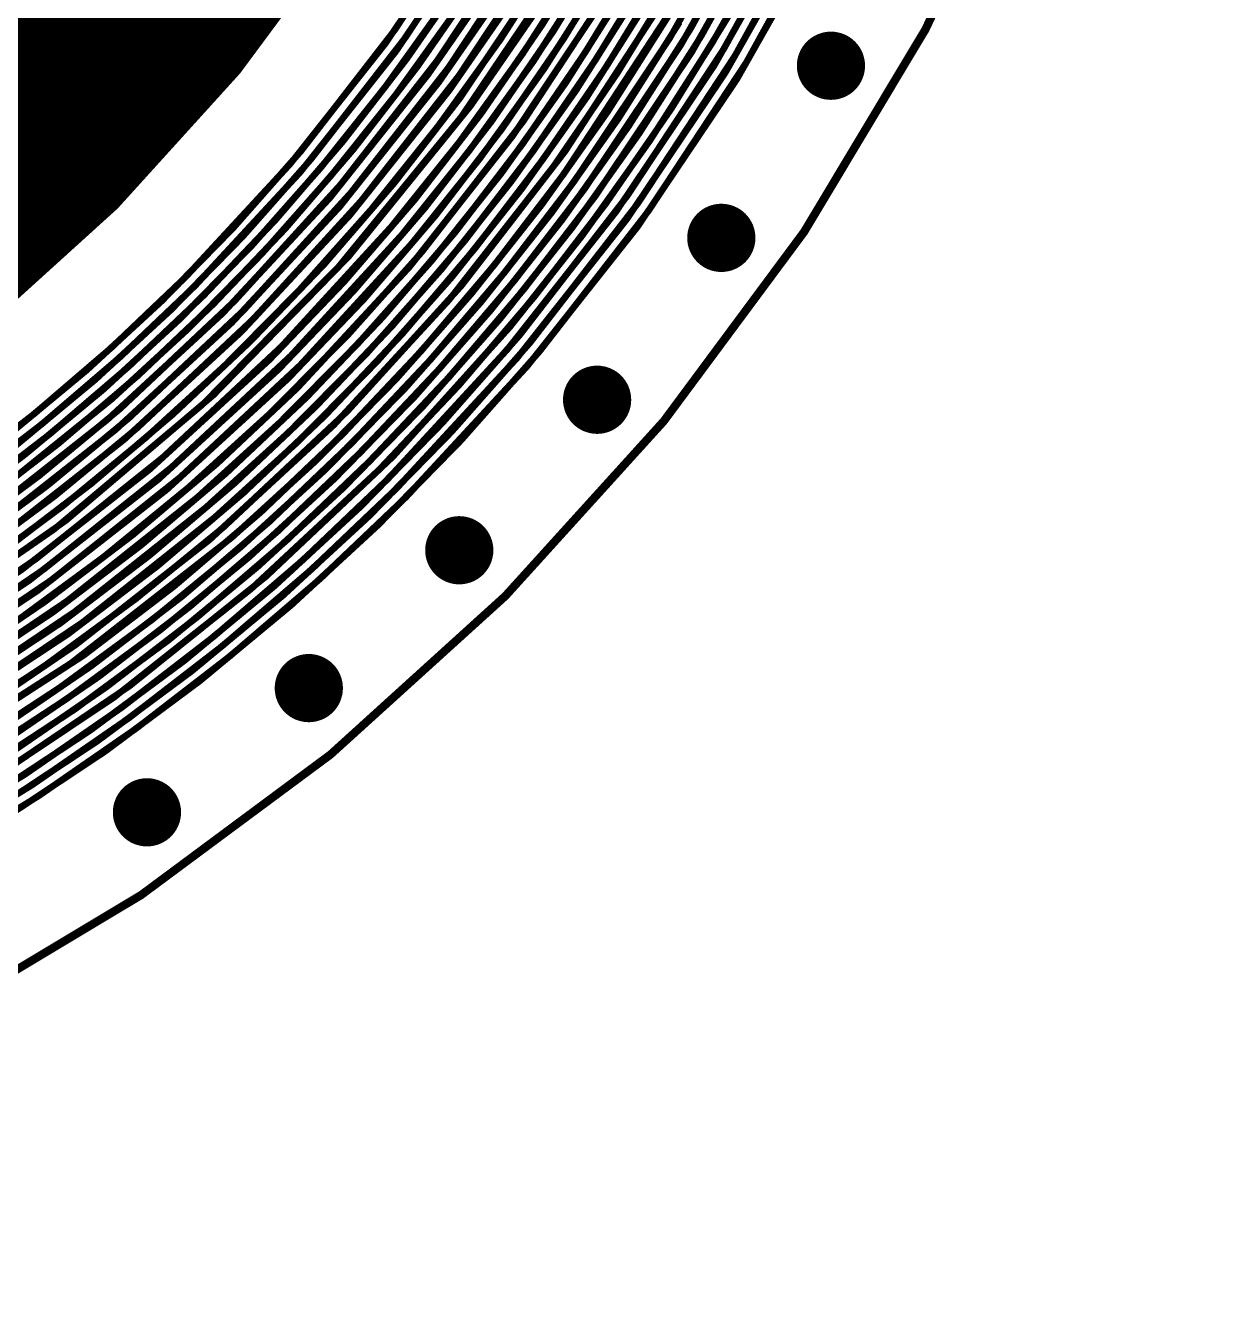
# Model space of a CAD drawing. Header units: millimetres. Extents: x -74 to 74, y -74 to 74.
# Drawn here: x 37.56 to 74.13, y -74.13 to -34.77 of the extents above; entities that cross this region are included whole.
import ezdxf

# ---------------------------------------------------------------- set-up
doc = ezdxf.new("R2010")
doc.units = ezdxf.units.MM
for name, color, linetype in [('BottomLayer', 5, 'Continuous'), ('BottomSolder', 6, 'Continuous'), ('Mechanical1', 6, 'Continuous'), ('MultiLayer', 9, 'Continuous'), ('PadHoleLayer', 156, 'Continuous'), ('TopLayer', 1, 'Continuous'), ('TopSolder', 216, 'Continuous')]:
    doc.layers.add(name, color=color, linetype=linetype)

msp = doc.modelspace()

# ---------------------------------------------------------------- linework, layer by layer
at = {"layer": 'BottomLayer', "const_width": 0.2}
for points in [[(66.022, -15.238, -0.077228), (58.027, -34.87)], [(66.419, -15.331, -0.077524), (58.368, -35.073)], [(55.768, -22.527, -0.077102), (46.035, -38.632)], [(56.145, -22.68, -0.077347), (46.34, -38.886)], [(60.194, -24.326, -0.080277), (49.751, -41.744)], [(63.537, -25.664, -0.038459), (58.711, -35.277)], [(63.916, -25.817, -0.076939), (52.774, -44.289)], [(64.294, -25.971, -0.077086), (53.077, -44.542)], [(64.673, -26.125, -0.077324), (53.381, -44.795)], [(52.218, -31.37, -0.038404), (46.645, -39.141)], [(52.567, -31.579, -0.038512), (46.953, -39.397)], [(52.916, -31.789, -0.076993), (40.469, -46.56)], [(53.265, -32, -0.077179), (40.729, -46.858)], [(53.614, -32.21, -0.077457), (40.99, -47.156)], [(54.308, -32.631, -0.116627), (33.53, -53.668)], [(53.961, -32.421, -0.039384), (48.193, -40.432)], [(54.653, -32.839, -0.040061), (48.817, -40.956)], [(54.995, -33.045, -0.040444), (49.129, -41.219)], [(55.335, -33.25, -0.040747), (49.441, -41.482)], [(56.008, -33.657, -0.040581), (50.06, -42.005)], [(56.343, -33.86, -0.040209), (50.367, -42.263)], [(57.014, -34.264, -0.080617), (43.649, -50.209)], [(56.678, -34.062, -0.039838), (50.672, -42.52)], [(57.35, -34.466, -0.039205), (51.275, -43.029)], [(57.688, -34.667, -0.038949), (51.575, -43.282)], [(58.027, -34.87, -0.038735), (51.874, -43.534)], [(58.368, -35.073, -0.038565), (52.173, -43.786)], [(58.711, -35.277, -0.03844), (52.473, -44.037)], [(46.035, -38.632, -0.03885), (39.438, -45.375)], [(46.34, -38.886, -0.038655), (39.695, -45.671)], [(46.645, -39.141, -0.038505), (39.952, -45.967)], [(46.953, -39.397, -0.038399), (40.21, -46.263)], [(48.193, -40.432, -0.038438), (41.253, -47.456)], [(48.817, -40.956, -0.077049), (33.74, -54.002)], [(49.129, -41.219, -0.077269), (33.95, -54.337)], [(49.441, -41.482, -0.077578), (34.162, -54.673)], [(49.751, -41.744, -0.039494), (42.581, -48.976)], [(50.06, -42.005, -0.039828), (42.849, -49.284)], [(50.367, -42.263, -0.040198), (43.116, -49.592)], [(50.672, -42.52, -0.040571), (43.383, -49.901)], [(51.275, -43.029, -0.040754), (43.915, -50.516)], [(51.575, -43.282, -0.040456), (44.179, -50.821)], [(51.874, -43.534, -0.040072), (44.441, -51.124)], [(52.173, -43.786, -0.039713), (44.701, -51.424)], [(52.473, -44.037, -0.080433), (36.313, -58.109)], [(52.774, -44.289, -0.039108), (45.216, -52.02)], [(53.077, -44.542, -0.038867), (45.472, -52.316)], [(53.381, -44.795, -0.038669), (45.727, -52.612)], [(39.438, -45.375, -0.040288), (31.864, -50.993)], [(39.695, -45.671, -0.03991), (32.075, -51.332)], [(39.952, -45.967, -0.039567), (32.285, -51.668)], [(40.21, -46.263, -0.080186), (23.959, -56.44)], [(40.469, -46.56, -0.038997), (32.7, -52.337)], [(40.729, -46.858, -0.038775), (32.907, -52.67)], [(40.99, -47.156, -0.038596), (33.114, -53.003)], [(41.253, -47.456, -0.038461), (33.322, -53.335)], [(42.849, -49.284, -0.076956), (25.498, -60.081)], [(42.581, -48.976, -0.038477), (34.375, -55.011)], [(43.116, -49.592, -0.077118), (25.653, -60.444)], [(43.383, -49.901, -0.07737), (25.809, -60.808)], [(43.649, -50.209, -0.0393), (35.235, -56.377)], [(43.915, -50.516, -0.116508), (16.17, -64.876)], [(44.179, -50.821, -0.039957), (35.667, -57.069)], [(44.441, -51.124, -0.040337), (35.883, -57.416)], [(44.701, -51.424, -0.04068), (36.098, -57.763)], [(45.216, -52.02, -0.040667), (36.527, -58.453)], [(45.472, -52.316, -0.040319), (36.739, -58.795)], [(45.727, -52.612, -0.039939), (36.951, -59.134)]]:
    msp.add_lwpolyline(points, format="xyb", dxfattribs=at)
at = {"layer": 'BottomLayer'}
for points, const_width in [([(57.977, -34.87, 1), (58.077, -34.87, 1)], 0.1), ([(57.977, -34.87, 1), (58.077, -34.87, 1)], 0.1), ([(58.318, -35.073, 1), (58.418, -35.073, 1)], 0.1), ([(58.318, -35.073, 1), (58.418, -35.073, 1)], 0.1), ([(61.851, -36.005, 1), (62.851, -36.005, 1)], 1), ([(58.661, -35.277, 1), (58.761, -35.277, 1)], 0.1), ([(58.661, -35.277, 1), (58.761, -35.277, 1)], 0.1), ([(45.985, -38.632, 1), (46.085, -38.632, 1)], 0.1), ([(45.985, -38.632, 1), (46.085, -38.632, 1)], 0.1), ([(46.29, -38.886, 1), (46.39, -38.886, 1)], 0.1), ([(46.29, -38.886, 1), (46.39, -38.886, 1)], 0.1), ([(46.595, -39.141, 1), (46.695, -39.141, 1)], 0.1), ([(46.595, -39.141, 1), (46.695, -39.141, 1)], 0.1), ([(46.903, -39.397, 1), (47.003, -39.397, 1)], 0.1), ([(46.903, -39.397, 1), (47.003, -39.397, 1)], 0.1), ([(48.143, -40.432, 1), (48.243, -40.432, 1)], 0.1), ([(48.143, -40.432, 1), (48.243, -40.432, 1)], 0.1), ([(58.476, -41.302, 1), (59.476, -41.302, 1)], 1), ([(48.767, -40.956, 1), (48.867, -40.956, 1)], 0.1), ([(48.767, -40.956, 1), (48.867, -40.956, 1)], 0.1), ([(49.079, -41.219, 1), (49.179, -41.219, 1)], 0.1), ([(49.079, -41.219, 1), (49.179, -41.219, 1)], 0.1), ([(49.391, -41.482, 1), (49.491, -41.482, 1)], 0.1), ([(49.391, -41.482, 1), (49.491, -41.482, 1)], 0.1), ([(49.701, -41.744, 1), (49.801, -41.744, 1)], 0.1), ([(49.701, -41.744, 1), (49.801, -41.744, 1)], 0.1), ([(50.01, -42.005, 1), (50.11, -42.005, 1)], 0.1), ([(50.01, -42.005, 1), (50.11, -42.005, 1)], 0.1), ([(50.317, -42.263, 1), (50.417, -42.263, 1)], 0.1), ([(50.317, -42.263, 1), (50.417, -42.263, 1)], 0.1), ([(50.622, -42.52, 1), (50.722, -42.52, 1)], 0.1), ([(50.622, -42.52, 1), (50.722, -42.52, 1)], 0.1), ([(51.225, -43.029, 1), (51.325, -43.029, 1)], 0.1), ([(51.225, -43.029, 1), (51.325, -43.029, 1)], 0.1), ([(51.525, -43.282, 1), (51.625, -43.282, 1)], 0.1), ([(51.525, -43.282, 1), (51.625, -43.282, 1)], 0.1), ([(51.824, -43.534, 1), (51.924, -43.534, 1)], 0.1), ([(51.824, -43.534, 1), (51.924, -43.534, 1)], 0.1), ([(52.123, -43.786, 1), (52.223, -43.786, 1)], 0.1), ([(52.123, -43.786, 1), (52.223, -43.786, 1)], 0.1), ([(52.423, -44.037, 1), (52.523, -44.037, 1)], 0.1), ([(52.423, -44.037, 1), (52.523, -44.037, 1)], 0.1), ([(52.724, -44.289, 1), (52.824, -44.289, 1)], 0.1), ([(52.724, -44.289, 1), (52.824, -44.289, 1)], 0.1), ([(53.027, -44.542, 1), (53.127, -44.542, 1)], 0.1), ([(53.027, -44.542, 1), (53.127, -44.542, 1)], 0.1), ([(53.331, -44.795, 1), (53.431, -44.795, 1)], 0.1), ([(53.331, -44.795, 1), (53.431, -44.795, 1)], 0.1), ([(39.388, -45.375, 1), (39.488, -45.375, 1)], 0.1), ([(39.388, -45.375, 1), (39.488, -45.375, 1)], 0.1), ([(39.645, -45.671, 1), (39.745, -45.671, 1)], 0.1), ([(39.645, -45.671, 1), (39.745, -45.671, 1)], 0.1), ([(54.652, -46.285, 1), (55.652, -46.285, 1)], 1), ([(39.902, -45.967, 1), (40.002, -45.967, 1)], 0.1), ([(39.902, -45.967, 1), (40.002, -45.967, 1)], 0.1), ([(40.16, -46.263, 1), (40.26, -46.263, 1)], 0.1), ([(40.16, -46.263, 1), (40.26, -46.263, 1)], 0.1), ([(40.419, -46.56, 1), (40.519, -46.56, 1)], 0.1), ([(40.419, -46.56, 1), (40.519, -46.56, 1)], 0.1), ([(40.679, -46.858, 1), (40.779, -46.858, 1)], 0.1), ([(40.679, -46.858, 1), (40.779, -46.858, 1)], 0.1), ([(40.94, -47.156, 1), (41.04, -47.156, 1)], 0.1), ([(40.94, -47.156, 1), (41.04, -47.156, 1)], 0.1), ([(41.203, -47.456, 1), (41.303, -47.456, 1)], 0.1), ([(41.203, -47.456, 1), (41.303, -47.456, 1)], 0.1), ([(42.531, -48.976, 1), (42.631, -48.976, 1)], 0.1), ([(42.531, -48.976, 1), (42.631, -48.976, 1)], 0.1), ([(42.799, -49.284, 1), (42.899, -49.284, 1)], 0.1), ([(42.799, -49.284, 1), (42.899, -49.284, 1)], 0.1), ([(43.066, -49.592, 1), (43.166, -49.592, 1)], 0.1), ([(43.066, -49.592, 1), (43.166, -49.592, 1)], 0.1), ([(43.333, -49.901, 1), (43.433, -49.901, 1)], 0.1), ([(43.333, -49.901, 1), (43.433, -49.901, 1)], 0.1), ([(50.408, -50.916, 1), (51.408, -50.916, 1)], 1), ([(43.599, -50.209, 1), (43.699, -50.209, 1)], 0.1), ([(43.599, -50.209, 1), (43.699, -50.209, 1)], 0.1), ([(43.865, -50.516, 1), (43.965, -50.516, 1)], 0.1), ([(43.865, -50.516, 1), (43.965, -50.516, 1)], 0.1), ([(44.129, -50.821, 1), (44.229, -50.821, 1)], 0.1), ([(44.129, -50.821, 1), (44.229, -50.821, 1)], 0.1), ([(44.391, -51.124, 1), (44.491, -51.124, 1)], 0.1), ([(44.391, -51.124, 1), (44.491, -51.124, 1)], 0.1), ([(44.651, -51.424, 1), (44.751, -51.424, 1)], 0.1), ([(44.651, -51.424, 1), (44.751, -51.424, 1)], 0.1), ([(45.166, -52.02, 1), (45.266, -52.02, 1)], 0.1), ([(45.166, -52.02, 1), (45.266, -52.02, 1)], 0.1), ([(45.422, -52.316, 1), (45.522, -52.316, 1)], 0.1), ([(45.422, -52.316, 1), (45.522, -52.316, 1)], 0.1), ([(45.677, -52.612, 1), (45.777, -52.612, 1)], 0.1), ([(45.677, -52.612, 1), (45.777, -52.612, 1)], 0.1), ([(45.776, -55.159, 1), (46.776, -55.159, 1)], 1), ([(40.793, -58.982, 1), (41.793, -58.982, 1)], 1)]:
    msp.add_lwpolyline(points, format="xyb", close=True, dxfattribs=dict(at, const_width=const_width))
at = {"layer": 'BottomSolder', "const_width": 1.05}
for points in [[(61.826, -36.005, 1), (62.876, -36.005, 1)], [(58.451, -41.302, 1), (59.501, -41.302, 1)], [(54.627, -46.285, 1), (55.677, -46.285, 1)], [(50.383, -50.916, 1), (51.433, -50.916, 1)], [(45.751, -55.159, 1), (46.801, -55.159, 1)], [(40.768, -58.982, 1), (41.818, -58.982, 1)]]:
    msp.add_lwpolyline(points, format="xyb", close=True, dxfattribs=at)
at = {"layer": 'Mechanical1', "const_width": 0.254}
for points in [[(74, 0, 1), (-74, 0, 1)], [(57, 0, 1), (-57, 0, 1)]]:
    msp.add_lwpolyline(points, format="xyb", close=True, dxfattribs=at)
at = {"layer": 'MultiLayer', "const_width": 1}
for points in [[(61.851, -36.005, 1), (62.851, -36.005, 1)], [(58.476, -41.302, 1), (59.476, -41.302, 1)], [(54.652, -46.285, 1), (55.652, -46.285, 1)], [(50.408, -50.916, 1), (51.408, -50.916, 1)], [(45.776, -55.159, 1), (46.776, -55.159, 1)], [(40.793, -58.982, 1), (41.793, -58.982, 1)]]:
    msp.add_lwpolyline(points, format="xyb", close=True, dxfattribs=at)
at = {"layer": 'PadHoleLayer'}
for points, const_width in [([(-28.5, 0, 1), (28.5, 0, 1)], 57), ([(62.101, -36.005, 1), (62.601, -36.005, 1)], 0.5), ([(58.726, -41.302, 1), (59.226, -41.302, 1)], 0.5), ([(54.902, -46.285, 1), (55.402, -46.285, 1)], 0.5), ([(50.658, -50.916, 1), (51.158, -50.916, 1)], 0.5), ([(46.026, -55.159, 1), (46.526, -55.159, 1)], 0.5), ([(41.043, -58.982, 1), (41.543, -58.982, 1)], 0.5)]:
    msp.add_lwpolyline(points, format="xyb", close=True, dxfattribs=dict(at, const_width=const_width))
at = {"layer": 'TopLayer', "const_width": 0.2}
for points in [[(66.162, -10.478, -0.11656), (54.128, -39.333)], [(59.856, -19.454, -0.080474), (50.93, -37.001)], [(64.055, -20.807, -0.077023), (54.447, -39.563)], [(64.443, -20.934, -0.077228), (54.768, -39.795)], [(64.83, -21.061, -0.077524), (55.09, -40.027)], [(53.592, -27.302, -0.077102), (42.493, -42.498)], [(53.955, -27.487, -0.077347), (42.774, -42.777)], [(54.317, -27.673, -0.039278), (49.285, -35.801)], [(54.678, -27.858, -0.039585), (49.614, -36.04)], [(55.037, -28.042, -0.039929), (49.944, -36.28)], [(55.394, -28.225, -0.040308), (50.273, -36.52)], [(55.748, -28.406, -0.040658), (50.602, -36.761)], [(56.449, -28.766, -0.040688), (51.257, -37.24)], [(56.798, -28.945, -0.040349), (51.583, -37.477)], [(57.147, -29.123, -0.039967), (51.906, -37.712)], [(57.845, -29.479, -0.080277), (45.923, -45.921)], [(57.496, -29.301, -0.039618), (52.226, -37.946)], [(58.196, -29.657, -0.039036), (52.861, -38.41)], [(58.548, -29.836, -0.038807), (53.178, -38.642)], [(58.902, -30.014, -0.038621), (53.494, -38.872)], [(59.257, -30.193, -0.03848), (53.811, -39.102)], [(61.059, -31.104, -0.038459), (55.413, -40.26)], [(61.422, -31.29, -0.076939), (48.713, -48.72)], [(61.786, -31.476, -0.077086), (48.993, -48.998)], [(62.15, -31.662, -0.077324), (49.273, -49.277)], [(49.285, -35.801, -0.038404), (43.057, -43.057)], [(49.944, -36.28, -0.076993), (36.257, -49.91)], [(49.614, -36.04, -0.038512), (43.34, -43.339)], [(50.273, -36.52, -0.077179), (36.49, -50.229)], [(50.602, -36.761, -0.077457), (36.724, -50.549)], [(50.93, -37.001, -0.039384), (44.486, -44.478)], [(51.257, -37.24, -0.116627), (28.725, -56.387)], [(51.583, -37.477, -0.040061), (45.062, -45.055)], [(51.906, -37.712, -0.040444), (45.35, -45.344)], [(52.226, -37.946, -0.040747), (45.637, -45.633)], [(52.861, -38.41, -0.040581), (46.209, -46.208)], [(53.178, -38.642, -0.040209), (46.492, -46.492)], [(53.494, -38.872, -0.039838), (46.774, -46.774)], [(53.811, -39.102, -0.080617), (39.107, -53.822)], [(54.128, -39.333, -0.039205), (47.33, -47.334)], [(54.447, -39.563, -0.038949), (47.606, -47.612)], [(54.768, -39.795, -0.038735), (47.882, -47.889)], [(55.09, -40.027, -0.038565), (48.158, -48.166)], [(55.413, -40.26, -0.03844), (48.435, -48.443)], [(42.493, -42.498, -0.03885), (35.333, -48.639)], [(42.774, -42.777, -0.038655), (35.563, -48.957)], [(43.057, -43.057, -0.038505), (35.794, -49.274)], [(43.34, -43.339, -0.038399), (36.025, -49.592)], [(44.486, -44.478, -0.038438), (36.96, -50.871)], [(45.062, -45.055, -0.077049), (28.905, -56.737)], [(45.35, -45.344, -0.077269), (29.085, -57.089)], [(45.637, -45.633, -0.077578), (29.267, -57.442)], [(45.923, -45.921, -0.039494), (38.151, -52.501)], [(46.209, -46.208, -0.039828), (38.39, -52.831)], [(46.492, -46.492, -0.040198), (38.63, -53.161)], [(46.774, -46.774, -0.040571), (38.869, -53.492)], [(47.33, -47.334, -0.040754), (39.345, -54.151)], [(47.606, -47.612, -0.040456), (39.581, -54.478)], [(47.882, -47.889, -0.040072), (39.816, -54.803)], [(48.435, -48.443, -0.080433), (31.11, -61.052)], [(48.158, -48.166, -0.039713), (40.049, -55.124)], [(48.713, -48.72, -0.039108), (40.51, -55.763)], [(48.993, -48.998, -0.038867), (40.739, -56.08)], [(49.273, -49.277, -0.038669), (40.968, -56.397)], [(38.39, -52.831, -0.076956), (20.165, -62.075)], [(38.151, -52.501, -0.038477), (29.45, -57.797)], [(38.63, -53.161, -0.077118), (20.287, -62.45)], [(38.869, -53.492, -0.07737), (20.411, -62.826)], [(39.107, -53.822, -0.0393), (30.188, -59.234)], [(39.345, -54.151, -0.116508), (10.454, -66.038)], [(39.581, -54.478, -0.039957), (30.558, -59.961)], [(39.816, -54.803, -0.040337), (30.742, -60.325)], [(40.049, -55.124, -0.04068), (30.927, -60.689)], [(40.51, -55.763, -0.040667), (31.293, -61.414)], [(40.739, -56.08, -0.040319), (31.475, -61.773)], [(40.968, -56.397, -0.039939), (31.656, -62.129)]]:
    msp.add_lwpolyline(points, format="xyb", dxfattribs=at)
at = {"layer": 'TopLayer'}
for points, const_width in [([(61.851, -36.005, 1), (62.851, -36.005, 1)], 1), ([(49.235, -35.801, 1), (49.335, -35.801, 1)], 0.1), ([(49.235, -35.801, 1), (49.335, -35.801, 1)], 0.1), ([(49.564, -36.04, 1), (49.664, -36.04, 1)], 0.1), ([(49.564, -36.04, 1), (49.664, -36.04, 1)], 0.1), ([(49.894, -36.28, 1), (49.994, -36.28, 1)], 0.1), ([(49.894, -36.28, 1), (49.994, -36.28, 1)], 0.1), ([(50.223, -36.52, 1), (50.323, -36.52, 1)], 0.1), ([(50.223, -36.52, 1), (50.323, -36.52, 1)], 0.1), ([(50.552, -36.761, 1), (50.652, -36.761, 1)], 0.1), ([(50.552, -36.761, 1), (50.652, -36.761, 1)], 0.1), ([(50.88, -37.001, 1), (50.98, -37.001, 1)], 0.1), ([(50.88, -37.001, 1), (50.98, -37.001, 1)], 0.1), ([(51.207, -37.24, 1), (51.307, -37.24, 1)], 0.1), ([(51.207, -37.24, 1), (51.307, -37.24, 1)], 0.1), ([(51.533, -37.477, 1), (51.633, -37.477, 1)], 0.1), ([(51.533, -37.477, 1), (51.633, -37.477, 1)], 0.1), ([(51.856, -37.712, 1), (51.956, -37.712, 1)], 0.1), ([(51.856, -37.712, 1), (51.956, -37.712, 1)], 0.1), ([(52.176, -37.946, 1), (52.276, -37.946, 1)], 0.1), ([(52.176, -37.946, 1), (52.276, -37.946, 1)], 0.1), ([(52.811, -38.41, 1), (52.911, -38.41, 1)], 0.1), ([(52.811, -38.41, 1), (52.911, -38.41, 1)], 0.1), ([(53.128, -38.642, 1), (53.228, -38.642, 1)], 0.1), ([(53.128, -38.642, 1), (53.228, -38.642, 1)], 0.1), ([(53.444, -38.872, 1), (53.544, -38.872, 1)], 0.1), ([(53.444, -38.872, 1), (53.544, -38.872, 1)], 0.1), ([(53.761, -39.102, 1), (53.861, -39.102, 1)], 0.1), ([(53.761, -39.102, 1), (53.861, -39.102, 1)], 0.1), ([(54.078, -39.333, 1), (54.178, -39.333, 1)], 0.1), ([(54.078, -39.333, 1), (54.178, -39.333, 1)], 0.1), ([(54.397, -39.563, 1), (54.497, -39.563, 1)], 0.1), ([(54.397, -39.563, 1), (54.497, -39.563, 1)], 0.1), ([(54.718, -39.795, 1), (54.818, -39.795, 1)], 0.1), ([(54.718, -39.795, 1), (54.818, -39.795, 1)], 0.1), ([(55.04, -40.027, 1), (55.14, -40.027, 1)], 0.1), ([(55.04, -40.027, 1), (55.14, -40.027, 1)], 0.1), ([(55.363, -40.26, 1), (55.463, -40.26, 1)], 0.1), ([(55.363, -40.26, 1), (55.463, -40.26, 1)], 0.1), ([(58.476, -41.302, 1), (59.476, -41.302, 1)], 1), ([(42.443, -42.498, 1), (42.543, -42.498, 1)], 0.1), ([(42.443, -42.498, 1), (42.543, -42.498, 1)], 0.1), ([(42.724, -42.777, 1), (42.824, -42.777, 1)], 0.1), ([(42.724, -42.777, 1), (42.824, -42.777, 1)], 0.1), ([(43.007, -43.057, 1), (43.107, -43.057, 1)], 0.1), ([(43.007, -43.057, 1), (43.107, -43.057, 1)], 0.1), ([(43.29, -43.339, 1), (43.39, -43.339, 1)], 0.1), ([(43.29, -43.339, 1), (43.39, -43.339, 1)], 0.1), ([(44.436, -44.478, 1), (44.536, -44.478, 1)], 0.1), ([(44.436, -44.478, 1), (44.536, -44.478, 1)], 0.1), ([(45.012, -45.055, 1), (45.112, -45.055, 1)], 0.1), ([(45.012, -45.055, 1), (45.112, -45.055, 1)], 0.1), ([(45.3, -45.344, 1), (45.4, -45.344, 1)], 0.1), ([(45.3, -45.344, 1), (45.4, -45.344, 1)], 0.1), ([(45.587, -45.633, 1), (45.687, -45.633, 1)], 0.1), ([(45.587, -45.633, 1), (45.687, -45.633, 1)], 0.1), ([(54.652, -46.285, 1), (55.652, -46.285, 1)], 1), ([(45.873, -45.921, 1), (45.973, -45.921, 1)], 0.1), ([(45.873, -45.921, 1), (45.973, -45.921, 1)], 0.1), ([(46.159, -46.208, 1), (46.259, -46.208, 1)], 0.1), ([(46.159, -46.208, 1), (46.259, -46.208, 1)], 0.1), ([(46.442, -46.492, 1), (46.542, -46.492, 1)], 0.1), ([(46.442, -46.492, 1), (46.542, -46.492, 1)], 0.1), ([(46.724, -46.774, 1), (46.824, -46.774, 1)], 0.1), ([(46.724, -46.774, 1), (46.824, -46.774, 1)], 0.1), ([(47.28, -47.334, 1), (47.38, -47.334, 1)], 0.1), ([(47.28, -47.334, 1), (47.38, -47.334, 1)], 0.1), ([(47.556, -47.612, 1), (47.656, -47.612, 1)], 0.1), ([(47.556, -47.612, 1), (47.656, -47.612, 1)], 0.1), ([(47.832, -47.889, 1), (47.932, -47.889, 1)], 0.1), ([(47.832, -47.889, 1), (47.932, -47.889, 1)], 0.1), ([(48.108, -48.166, 1), (48.208, -48.166, 1)], 0.1), ([(48.108, -48.166, 1), (48.208, -48.166, 1)], 0.1), ([(48.385, -48.443, 1), (48.485, -48.443, 1)], 0.1), ([(48.385, -48.443, 1), (48.485, -48.443, 1)], 0.1), ([(48.663, -48.72, 1), (48.763, -48.72, 1)], 0.1), ([(48.663, -48.72, 1), (48.763, -48.72, 1)], 0.1), ([(48.943, -48.998, 1), (49.043, -48.998, 1)], 0.1), ([(48.943, -48.998, 1), (49.043, -48.998, 1)], 0.1), ([(49.223, -49.277, 1), (49.323, -49.277, 1)], 0.1), ([(49.223, -49.277, 1), (49.323, -49.277, 1)], 0.1), ([(50.408, -50.916, 1), (51.408, -50.916, 1)], 1), ([(38.101, -52.501, 1), (38.201, -52.501, 1)], 0.1), ([(38.101, -52.501, 1), (38.201, -52.501, 1)], 0.1), ([(38.34, -52.831, 1), (38.44, -52.831, 1)], 0.1), ([(38.34, -52.831, 1), (38.44, -52.831, 1)], 0.1), ([(38.58, -53.161, 1), (38.68, -53.161, 1)], 0.1), ([(38.58, -53.161, 1), (38.68, -53.161, 1)], 0.1), ([(38.819, -53.492, 1), (38.919, -53.492, 1)], 0.1), ([(38.819, -53.492, 1), (38.919, -53.492, 1)], 0.1), ([(39.057, -53.822, 1), (39.157, -53.822, 1)], 0.1), ([(39.057, -53.822, 1), (39.157, -53.822, 1)], 0.1), ([(39.295, -54.151, 1), (39.395, -54.151, 1)], 0.1), ([(39.295, -54.151, 1), (39.395, -54.151, 1)], 0.1), ([(45.776, -55.159, 1), (46.776, -55.159, 1)], 1), ([(39.531, -54.478, 1), (39.631, -54.478, 1)], 0.1), ([(39.531, -54.478, 1), (39.631, -54.478, 1)], 0.1), ([(39.766, -54.803, 1), (39.866, -54.803, 1)], 0.1), ([(39.766, -54.803, 1), (39.866, -54.803, 1)], 0.1), ([(39.999, -55.124, 1), (40.099, -55.124, 1)], 0.1), ([(39.999, -55.124, 1), (40.099, -55.124, 1)], 0.1), ([(40.46, -55.763, 1), (40.56, -55.763, 1)], 0.1), ([(40.46, -55.763, 1), (40.56, -55.763, 1)], 0.1), ([(40.689, -56.08, 1), (40.789, -56.08, 1)], 0.1), ([(40.689, -56.08, 1), (40.789, -56.08, 1)], 0.1), ([(40.918, -56.397, 1), (41.018, -56.397, 1)], 0.1), ([(40.918, -56.397, 1), (41.018, -56.397, 1)], 0.1), ([(40.793, -58.982, 1), (41.793, -58.982, 1)], 1)]:
    msp.add_lwpolyline(points, format="xyb", close=True, dxfattribs=dict(at, const_width=const_width))
at = {"layer": 'TopSolder', "const_width": 1.05}
for points in [[(61.826, -36.005, 1), (62.876, -36.005, 1)], [(58.451, -41.302, 1), (59.501, -41.302, 1)], [(54.627, -46.285, 1), (55.677, -46.285, 1)], [(50.383, -50.916, 1), (51.433, -50.916, 1)], [(45.751, -55.159, 1), (46.801, -55.159, 1)], [(40.768, -58.982, 1), (41.818, -58.982, 1)]]:
    msp.add_lwpolyline(points, format="xyb", close=True, dxfattribs=at)

doc.saveas('drawing.dxf')
